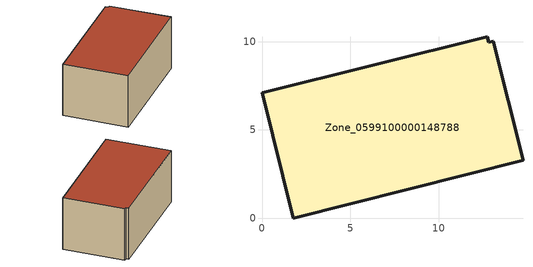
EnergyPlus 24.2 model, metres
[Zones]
Zone_0599100000148788
 floor ground (C_G): 13.08,10.03 14.77,3.28 1.77,0 0,7.09 12.75,10.27 12.84,9.96 z0
 wall outside (C_F): 1.77,0 14.77,3.28 13.08,10.03 12.84,9.96 12.75,10.27 0,7.09 1.77,0 z0:6.19
 roof outside (C_R): 14.77,3.28 13.08,10.03 12.84,9.96 12.75,10.27 0,7.09 1.77,0 z6.19
[BUILDING]
Pand.0599100000148788: North Axis=0; Terrain=City; Loads Convergence Tolerance Value=0.04; Temperature Convergence Tolerance Value=0.4; Solar Distribution=FullExterior; Maximum Number of Warmup Days=25; Minimum Number of Warmup Days=1
[Site:Location]
Rotterdam.The.Hague.AP_ZH_NLD Design_Conditions: Latitude=51.96; Longitude=4.45; Time Zone=1; Elevation=-4.5
[SITE:GROUNDTEMPERATURE:BUILDINGSURFACE]
18, 18, 18, 18, 18, 18, 18, 18, 18, 18, 18, 18
[MATERIAL] Thermal Absorptance=0.9; Solar Absorptance=0.7; Visible Absorptance=0.7
Name | Roughness | Thickness | Conductivity | Density | Specific Heat
G.TC.1946-1964 | MediumSmooth | 0.15 | 1 | 540 | 1210
F.TC.1946-1964 | Rough | 0.3 | 0.857143 | 1920 | 840
R.TC.1946-1964 | MediumRough | 0.2 | 0.235294 | 1500 | 1000
[CONSTRUCTION]
C_G: G.TC.1946-1964
C_F: F.TC.1946-1964
C_R: R.TC.1946-1964
[ZONE]
Zone_0599100000148788: Type=1; Multiplier=1; Ceiling Height=Autocalculate; Volume=Autocalculate; Floor Area=autocalculate; Part of Total Floor Area=Yes
[ZONEINFILTRATION:DESIGNFLOWRATE]
Infil_Zone_0599100000148788: Zone or ZoneList or Space or SpaceList=Zone_0599100000148788; Schedule=AlwaysOn; Design Flow Rate Calculation Method=Flow/Area; Flow Rate per Floor Area=0.003; Constant Term Coefficient=1; Temperature Term Coefficient=0; Velocity Term Coefficient=0; Velocity Squared Term Coefficient=0
[HVACTEMPLATE:ZONE:IDEALLOADSAIRSYSTEM]
Zone_0599100000148788: Maximum Heating Supply Air Temperature=50; Minimum Cooling Supply Air Temperature=13; Maximum Heating Supply Air Humidity Ratio=0.0156; Minimum Cooling Supply Air Humidity Ratio=0.0077; Heating Limit=NoLimit; Cooling Limit=NoLimit; Dehumidification Control Type=ConstantSensibleHeatRatio; Cooling Sensible Heat Ratio=0.7; Dehumidification Setpoint=60; Humidification Control Type=None; Humidification Setpoint=30; Outdoor Air Method=None; Outdoor Air Flow Rate per Person=0.00944; Outdoor Air Flow Rate per Zone Floor Area=0; Outdoor Air Flow Rate per Zone=0; Demand Controlled Ventilation Type=None; Outdoor Air Economizer Type=NoEconomizer; Heat Recovery Type=None; Sensible Heat Recovery Effectiveness=0.7; Latent Heat Recovery Effectiveness=0.65
[ZONECONTROL:THERMOSTAT]
ThermostatControl_Zone_0599100000148788: Zone or ZoneList=Zone_0599100000148788; Control Type Schedule=DualSetpointControlType; Control 1=Thermostat_Zone_0599100000148788; Temperature Difference Between Cutout And Setpoint=0
[THERMOSTATSETPOINT:DUALSETPOINT]
Thermostat_Zone_0599100000148788: Heating Setpoint Temperature Schedule=HeatingSetpoint_Zone_0599100000148788; Cooling Setpoint Temperature Schedule=CoolingSetpoint_Zone_0599100000148788
[SCHEDULE:COMPACT]
HeatingSetpoint_Zone_0599100000148788: Through: 12/31, For: AllDays, Until: 24:00, 21
CoolingSetpoint_Zone_0599100000148788: Through: 12/31, For: AllDays, Until: 24:00, 24
DualSetpointControlType: Through: 12/31, For: AllDays, Until: 24:00, 4
AlwaysOn: Through: 12/31, For: AllDays, Until: 24:00, 1
